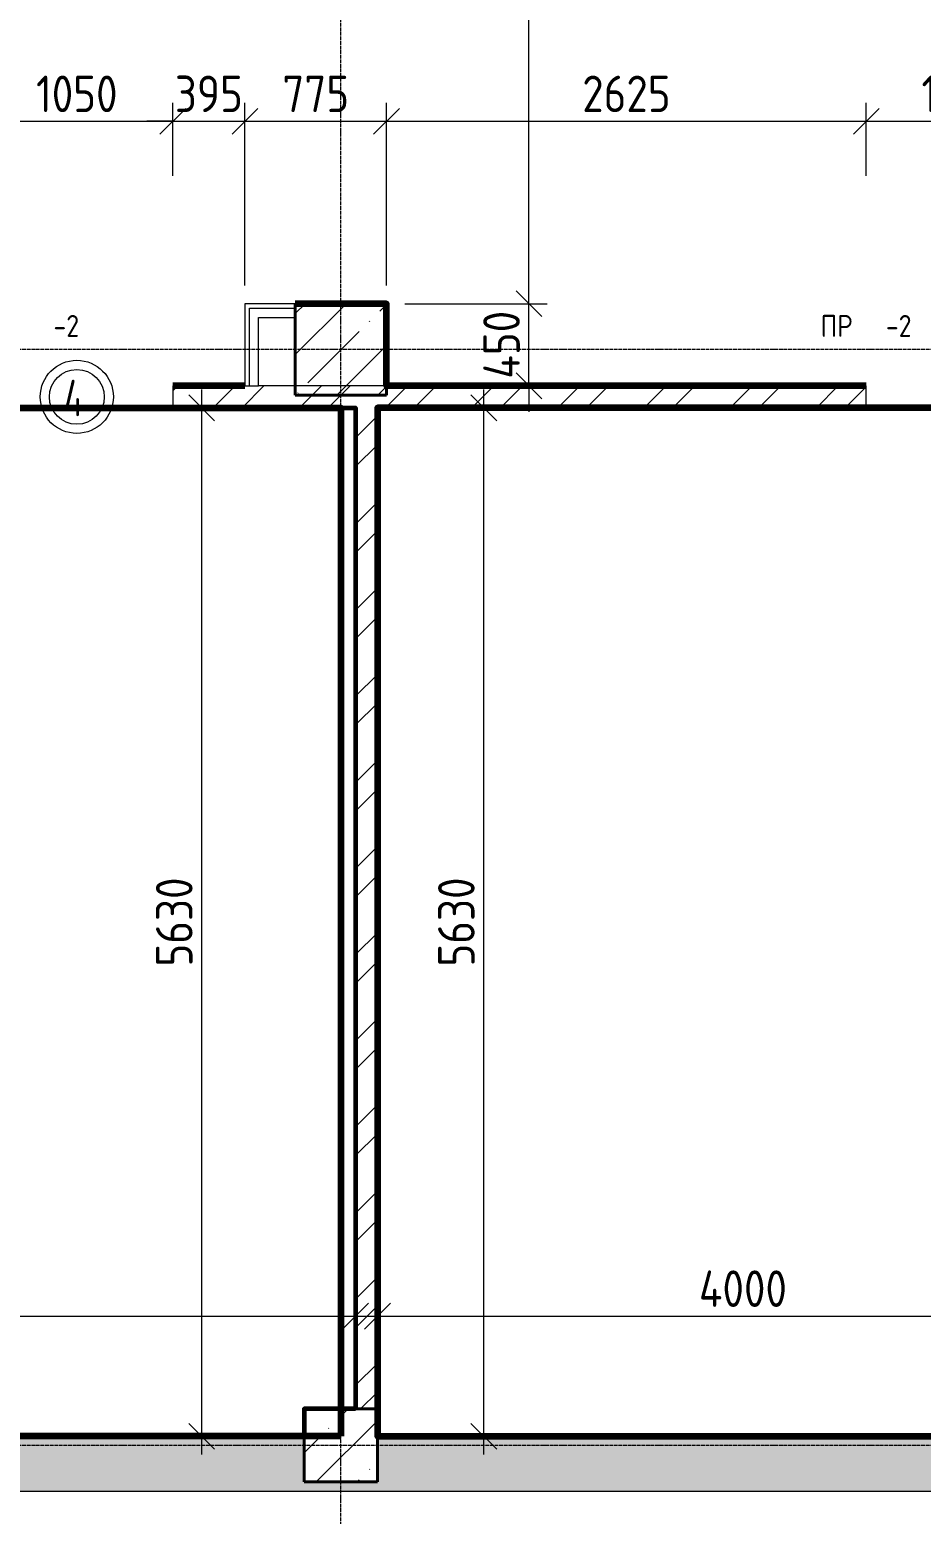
# Model space of a CAD drawing. Header units: millimetres. Extents: x -56773 to 221258, y -262288 to 26541.
# Drawn here: x 32097 to 36976, y -7372 to 755 of the extents above; entities that cross this region are included whole.
import ezdxf

# ---------------------------------------------------------------- set-up
doc = ezdxf.new("R2010")
doc.units = ezdxf.units.MM
doc.linetypes.add('ADSK_Линия сетки', pattern=[25, 20, -2.5, 0, -2.5])
for name, color, linetype, lineweight in [('3.1 Штукатурка для инвесторов', 5, 'Continuous', 60), ('3.2) Штук 4 вып Сентябрь', 162, 'Continuous', 120), ('4.3)Шпакл баз сент инв подв и 1 эт', 6, 'Continuous', 60), ('Марки', 7, 'Continuous', 20), ('Марки дверей', 7, 'Continuous', 20), ('Несущие колонны', 7, 'Continuous', 18), ('Оси', 7, 'Continuous', 9), ('Размеры', 7, 'Continuous', 9), ('Стены внутренние', 7, 'Continuous', 18), ('Стены штриховка', 7, 'Continuous', 9)]:
    doc.layers.add(name, color=color, linetype=linetype, lineweight=lineweight)
doc.styles.add('GOST Common_3', font='', dxfattribs={"width": 0.9, "height": 200})
doc.styles.add('GOST Common_9', font='', dxfattribs={"width": 0.9, "height": 120})
doc.styles.add('GOST Common_B', font='', dxfattribs={"width": 0.8, "height": 200})
doc.styles.get('GOST Common_3').set_extended_font_data('GOST Common')
doc.styles.get('GOST Common_9').set_extended_font_data('GOST Common')
doc.styles.get('GOST Common_B').set_extended_font_data('GOST Common', bold=True)
doc.dimstyles.new('ADSK_Основной_2_0', dxfattribs={"dimscale": 304.8, "dimtxt": 201.142999, "dimasz": 0.463911, "dimexe": 0.328084, "dimexo": 0.328084, "dimgap": 0.164042, "dimtad": 1, "dimdec": 3, "dimrnd": 0.001, "dimdsep": 46, "dimtxsty": 'GOST Common_3', "dimblk1": 'OBLIQUE', "dimblk2": 'OBLIQUE', "dimsah": 1, "dimcen": 0.09, "dimdle": 0.328084, "dimazin": 2, "dimtfac": 1, "dimtdec": 4, "dimtix": 1, "dimtmove": 0, "dimatfit": 3, "dimfxl": 1, "dimtvp": 1, "dimtolj": 1, "dimtzin": 0, "dimlwd": 20, "dimlwe": 20, "dimarcsym": 2})
doc.dimstyles.new('ADSK_Основной_2_0_2', dxfattribs={"dimscale": 304.8, "dimtxt": 201.142999, "dimasz": 0.463911, "dimexe": 0.328084, "dimexo": 0.328084, "dimgap": 0.164042, "dimtad": 1, "dimdec": 3, "dimrnd": 0.001, "dimdsep": 46, "dimtxsty": 'GOST Common_3', "dimblk1": 'OBLIQUE', "dimblk2": 'OBLIQUE', "dimsah": 1, "dimcen": 0.09, "dimdle": 0.328084, "dimazin": 2, "dimtfac": 1, "dimtdec": 4, "dimtix": 1, "dimtmove": 0, "dimatfit": 3, "dimfxl": 1, "dimtvp": 1, "dimtolj": 1, "dimtzin": 0, "dimlwd": 20, "dimlwe": 20, "dimarcsym": 2})
pattern_1 = [(45, (0, 0), (-224.5064, 224.5064), []), (45, (224.5, 0), (-224.5064, 224.5064), [396.875, -79.375, 3.353, -76.022])]
pattern_2 = [(45, (0, 0), (-235.7317, 235.7317), []), (45, (157.15, 0), (-235.7317, 235.7317), [])]

# ---------------------------------------------------------------- blocks, each defined once
blk = doc.blocks.new('ADSK_КолоннаЖБ_Прямоугольная - 400x400 мм-1809659-Кладочный план подвала')
at = {"layer": 'Несущие колонны', "lineweight": 40}
for p, q in [((-200, 200), (200, 200)), ((-200, -200), (-200, 200)), ((200, 200), (200, -200)), ((200, -200), (-200, -200))]:
    blk.add_line(p, q, dxfattribs=at)
blk = doc.blocks.new('ADSK_КолоннаЖБ_Прямоугольная - 500x500 мм-1807509-Кладочный план подвала')
at = {"layer": 'Несущие колонны', "lineweight": 40}
for p, q in [((-250, 250), (250, 250)), ((-250, -250), (-250, 250)), ((250, 250), (250, -250)), ((250, -250), (-250, -250))]:
    blk.add_line(p, q, dxfattribs=at)
blk = doc.blocks.new('М_двери1 - Марка экземпляра 2-3719212-Кладочный план подвала')
at = {"layer": 'Марки дверей'}
for radius in [2, 1.5]:
    blk.add_circle((0, 0), radius, dxfattribs=at)
blk = doc.blocks.new('_Oblique')
at = {"color": 0, "linetype": 'ByBlock', "lineweight": -2}
blk.add_line((-0.5, -0.5), (0.5, 0.5), dxfattribs=at)
blk = doc.blocks.new('DIMBLOCK282-Кладочный план подвала')
at = {"layer": 'Defpoints', "color": 0, "lineweight": 25, "transparency": 16777216}
for p in [(32880, 253.7), (31830, -145), (32880, -145)]:
    blk.add_point(p, dxfattribs=at)
at = {"layer": 'Размеры', "color": 0, "lineweight": 20, "transparency": 16777216}
for p, q in [((31830, -45), (31830, 353.7)), ((32880, -45), (32880, 353.7)), ((31730, 253.7), (32980, 253.7))]:
    blk.add_line(p, q, dxfattribs=at)
at = {"layer": 'Размеры', "color": 0, "lineweight": 20, "transparency": 16777216, "xscale": 141.4, "yscale": 141.4, "zscale": 141.4, "rotation": 180}
blk.add_blockref('_Oblique', (31830, 253.7), dxfattribs=at)
at = {"layer": 'Размеры', "color": 0, "lineweight": 20, "transparency": 16777216, "xscale": 141.4, "yscale": 141.4, "zscale": 141.4}
blk.add_blockref('_Oblique', (32880, 253.7), dxfattribs=at)
at = {"layer": 'Размеры', "color": 0, "lineweight": 9, "transparency": 16777216, "insert": (32355, 403.7), "char_height": 200, "width": 560.473, "attachment_point": 5, "style": 'GOST Common_3'}
blk.add_mtext('\\A1;1050', dxfattribs=at)
blk = doc.blocks.new('DIMBLOCK283-Кладочный план подвала')
at = {"layer": 'Defpoints', "color": 0, "lineweight": 25, "transparency": 16777216}
for p in [(33275, 253.7), (32880, -145), (33275, -745)]:
    blk.add_point(p, dxfattribs=at)
at = {"layer": 'Размеры', "color": 0, "lineweight": 20, "transparency": 16777216}
for p, q in [((32880, -45), (32880, 353.7)), ((33275, -645), (33275, 353.7)), ((32880, 253.7), (32738.6, 253.7)), ((32880, 253.7), (33275, 253.7)), ((33275, 253.7), (33416.4, 253.7))]:
    blk.add_line(p, q, dxfattribs=at)
at = {"layer": 'Размеры', "color": 0, "lineweight": 20, "transparency": 16777216, "xscale": 141.4, "yscale": 141.4, "zscale": 141.4}
blk.add_blockref('_Oblique', (32880, 253.7), dxfattribs=at)
at = {"layer": 'Размеры', "color": 0, "lineweight": 20, "transparency": 16777216, "xscale": 141.4, "yscale": 141.4, "zscale": 141.4, "rotation": 180}
blk.add_blockref('_Oblique', (33275, 253.7), dxfattribs=at)
at = {"layer": 'Размеры', "color": 0, "lineweight": 9, "transparency": 16777216, "insert": (33077.5, 403.7), "char_height": 200, "width": 454.106, "attachment_point": 5, "style": 'GOST Common_3'}
blk.add_mtext('\\A1;395', dxfattribs=at)
blk = doc.blocks.new('DIMBLOCK284-Кладочный план подвала')
at = {"layer": 'Defpoints', "color": 0, "lineweight": 25, "transparency": 16777216}
for p in [(34050, 253.7), (33275, -745), (34050, -745)]:
    blk.add_point(p, dxfattribs=at)
at = {"layer": 'Размеры', "color": 0, "lineweight": 20, "transparency": 16777216}
for p, q in [((33275, -645), (33275, 353.7)), ((34050, -645), (34050, 353.7)), ((33175, 253.7), (34150, 253.7))]:
    blk.add_line(p, q, dxfattribs=at)
at = {"layer": 'Размеры', "color": 0, "lineweight": 20, "transparency": 16777216, "xscale": 141.4, "yscale": 141.4, "zscale": 141.4, "rotation": 180}
blk.add_blockref('_Oblique', (33275, 253.7), dxfattribs=at)
at = {"layer": 'Размеры', "color": 0, "lineweight": 20, "transparency": 16777216, "xscale": 141.4, "yscale": 141.4, "zscale": 141.4}
blk.add_blockref('_Oblique', (34050, 253.7), dxfattribs=at)
at = {"layer": 'Размеры', "color": 0, "lineweight": 9, "transparency": 16777216, "insert": (33662.5, 403.7), "char_height": 200, "width": 454.106, "attachment_point": 5, "style": 'GOST Common_3'}
blk.add_mtext('\\A1;775', dxfattribs=at)
blk = doc.blocks.new('DIMBLOCK285-Кладочный план подвала')
at = {"layer": 'Defpoints', "color": 0, "lineweight": 25, "transparency": 16777216}
for p in [(36675, 253.7), (36675, -145), (34050, -745)]:
    blk.add_point(p, dxfattribs=at)
at = {"layer": 'Размеры', "color": 0, "lineweight": 20, "transparency": 16777216}
for p, q in [((34050, -645), (34050, 353.7)), ((36675, -45), (36675, 353.7)), ((33950, 253.7), (36775, 253.7))]:
    blk.add_line(p, q, dxfattribs=at)
at = {"layer": 'Размеры', "color": 0, "lineweight": 20, "transparency": 16777216, "xscale": 141.4, "yscale": 141.4, "zscale": 141.4, "rotation": 180}
blk.add_blockref('_Oblique', (34050, 253.7), dxfattribs=at)
at = {"layer": 'Размеры', "color": 0, "lineweight": 20, "transparency": 16777216, "xscale": 141.4, "yscale": 141.4, "zscale": 141.4}
blk.add_blockref('_Oblique', (36675, 253.7), dxfattribs=at)
at = {"layer": 'Размеры', "color": 0, "lineweight": 9, "transparency": 16777216, "insert": (35362.5, 403.7), "char_height": 200, "width": 605.475, "attachment_point": 5, "style": 'GOST Common_3'}
blk.add_mtext('\\A1;2625', dxfattribs=at)
blk = doc.blocks.new('DIMBLOCK286-Кладочный план подвала')
at = {"layer": 'Defpoints', "color": 0, "lineweight": 25, "transparency": 16777216}
for p in [(37725, 253.7), (36675, -145), (37725, -145)]:
    blk.add_point(p, dxfattribs=at)
at = {"layer": 'Размеры', "color": 0, "lineweight": 20, "transparency": 16777216}
for p, q in [((36675, -45), (36675, 353.7)), ((37725, -45), (37725, 353.7)), ((36575, 253.7), (37825, 253.7))]:
    blk.add_line(p, q, dxfattribs=at)
at = {"layer": 'Размеры', "color": 0, "lineweight": 20, "transparency": 16777216, "xscale": 141.4, "yscale": 141.4, "zscale": 141.4, "rotation": 180}
blk.add_blockref('_Oblique', (36675, 253.7), dxfattribs=at)
at = {"layer": 'Размеры', "color": 0, "lineweight": 20, "transparency": 16777216, "xscale": 141.4, "yscale": 141.4, "zscale": 141.4}
blk.add_blockref('_Oblique', (37725, 253.7), dxfattribs=at)
at = {"layer": 'Размеры', "color": 0, "lineweight": 9, "transparency": 16777216, "insert": (37200, 403.7), "char_height": 200, "width": 560.473, "attachment_point": 5, "style": 'GOST Common_3'}
blk.add_mtext('\\A1;1050', dxfattribs=at)
blk = doc.blocks.new('DIMBLOCK387-Кладочный план подвала')
at = {"layer": 'Defpoints', "color": 0, "lineweight": 25, "transparency": 16777216}
for p in [(28000, -6187.2), (33880, -6187.2), (33880, -6287.2)]:
    blk.add_point(p, dxfattribs=at)
at = {"layer": 'Размеры', "color": 0, "lineweight": 20, "transparency": 16777216}
for p, q in [((27900, -6287.2), (33980, -6287.2)), ((28000, -6287.2), (28000, -6387.2)), ((33880, -6287.2), (33880, -6387.2))]:
    blk.add_line(p, q, dxfattribs=at)
at = {"layer": 'Размеры', "color": 0, "lineweight": 20, "transparency": 16777216, "xscale": 141.4, "yscale": 141.4, "zscale": 141.4, "rotation": 180}
blk.add_blockref('_Oblique', (28000, -6287.2), dxfattribs=at)
at = {"layer": 'Размеры', "color": 0, "lineweight": 20, "transparency": 16777216, "xscale": 141.4, "yscale": 141.4, "zscale": 141.4}
blk.add_blockref('_Oblique', (33880, -6287.2), dxfattribs=at)
at = {"layer": 'Размеры', "color": 0, "lineweight": 9, "transparency": 16777216, "insert": (30940, -6137.2), "char_height": 200, "width": 605.475, "attachment_point": 5, "style": 'GOST Common_3'}
blk.add_mtext('\\A1;5880', dxfattribs=at)
blk = doc.blocks.new('DIMBLOCK388-Кладочный план подвала')
at = {"layer": 'Defpoints', "color": 0, "lineweight": 25, "transparency": 16777216}
for p in [(32938.3, -1315), (33038.3, -1315), (32938.3, -6945)]:
    blk.add_point(p, dxfattribs=at)
at = {"layer": 'Размеры', "color": 0, "lineweight": 20, "transparency": 16777216}
for p, q in [((33038.3, -7045), (33038.3, -1215)), ((33038.3, -1315), (33138.3, -1315)), ((33038.3, -6945), (33138.3, -6945))]:
    blk.add_line(p, q, dxfattribs=at)
at = {"layer": 'Размеры', "color": 0, "lineweight": 20, "transparency": 16777216, "xscale": 141.4, "yscale": 141.4, "zscale": 141.4}
for p, rotation in [((33038.3, -1315), 90), ((33038.3, -6945), 270)]:
    blk.add_blockref('_Oblique', p, dxfattribs=dict(at, rotation=rotation))
at = {"layer": 'Размеры', "color": 0, "lineweight": 9, "transparency": 16777216, "insert": (32888.3, -4130), "char_height": 200, "width": 605.475, "attachment_point": 5, "rotation": 90, "style": 'GOST Common_3'}
blk.add_mtext('\\A1;5630', dxfattribs=at)
blk = doc.blocks.new('DIMBLOCK389-Кладочный план подвала')
at = {"layer": 'Defpoints', "color": 0, "lineweight": 25, "transparency": 16777216}
for p in [(34000, -6187.2), (38000, -6187.2), (38000, -6287.2)]:
    blk.add_point(p, dxfattribs=at)
at = {"layer": 'Размеры', "color": 0, "lineweight": 20, "transparency": 16777216}
for p, q in [((33900, -6287.2), (38100, -6287.2)), ((34000, -6287.2), (34000, -6387.2)), ((38000, -6287.2), (38000, -6387.2))]:
    blk.add_line(p, q, dxfattribs=at)
at = {"layer": 'Размеры', "color": 0, "lineweight": 20, "transparency": 16777216, "xscale": 141.4, "yscale": 141.4, "zscale": 141.4, "rotation": 180}
blk.add_blockref('_Oblique', (34000, -6287.2), dxfattribs=at)
at = {"layer": 'Размеры', "color": 0, "lineweight": 20, "transparency": 16777216, "xscale": 141.4, "yscale": 141.4, "zscale": 141.4}
blk.add_blockref('_Oblique', (38000, -6287.2), dxfattribs=at)
at = {"layer": 'Размеры', "color": 0, "lineweight": 9, "transparency": 16777216, "insert": (36000, -6137.2), "char_height": 200, "width": 625.93, "attachment_point": 5, "style": 'GOST Common_3'}
blk.add_mtext('\\A1;4000', dxfattribs=at)
blk = doc.blocks.new('DIMBLOCK390-Кладочный план подвала')
at = {"layer": 'Defpoints', "color": 0, "lineweight": 25, "transparency": 16777216}
for p in [(34481.9, -1315), (34581.9, -1315), (34481.9, -6945)]:
    blk.add_point(p, dxfattribs=at)
at = {"layer": 'Размеры', "color": 0, "lineweight": 20, "transparency": 16777216}
for p, q in [((34581.9, -7045), (34581.9, -1215)), ((34581.9, -1315), (34681.9, -1315)), ((34581.9, -6945), (34681.9, -6945))]:
    blk.add_line(p, q, dxfattribs=at)
at = {"layer": 'Размеры', "color": 0, "lineweight": 20, "transparency": 16777216, "xscale": 141.4, "yscale": 141.4, "zscale": 141.4}
for p, rotation in [((34581.9, -1315), 90), ((34581.9, -6945), 270)]:
    blk.add_blockref('_Oblique', p, dxfattribs=dict(at, rotation=rotation))
at = {"layer": 'Размеры', "color": 0, "lineweight": 9, "transparency": 16777216, "insert": (34431.9, -4130), "char_height": 200, "width": 605.475, "attachment_point": 5, "rotation": 90, "style": 'GOST Common_3'}
blk.add_mtext('\\A1;5630', dxfattribs=at)
blk = doc.blocks.new('DIMBLOCK510-Кладочный план подвала')
at = {"layer": 'Defpoints', "color": 0, "lineweight": 25, "transparency": 16777216}
for p in [(34050, -745), (34829.3, -745), (34729.3, -1195)]:
    blk.add_point(p, dxfattribs=at)
at = {"layer": 'Размеры', "color": 0, "lineweight": 20, "transparency": 16777216}
for p, q in [((34829.3, -745), (34829.3, -603.6)), ((34150, -745), (34929.3, -745)), ((34829.3, -1195), (34829.3, -745)), ((34829.3, -1195), (34929.3, -1195)), ((34829.3, -1195), (34829.3, -1336.4))]:
    blk.add_line(p, q, dxfattribs=at)
at = {"layer": 'Размеры', "color": 0, "lineweight": 20, "transparency": 16777216, "xscale": 141.4, "yscale": 141.4, "zscale": 141.4}
for p, rotation in [((34829.3, -745), 270), ((34829.3, -1195), 90)]:
    blk.add_blockref('_Oblique', p, dxfattribs=dict(at, rotation=rotation))
at = {"layer": 'Размеры', "color": 0, "lineweight": 9, "transparency": 16777216, "insert": (34679.3, -970), "char_height": 200, "width": 474.561, "attachment_point": 5, "rotation": 90, "style": 'GOST Common_3'}
blk.add_mtext('\\A1;450', dxfattribs=at)
blk = doc.blocks.new('DIMBLOCK511-Кладочный план подвала')
at = {"layer": 'Defpoints', "color": 0, "lineweight": 25, "transparency": 16777216}
for p in [(34400, 2880), (34829.3, 2880), (34050, -745)]:
    blk.add_point(p, dxfattribs=at)
at = {"layer": 'Размеры', "color": 0, "lineweight": 20, "transparency": 16777216}
for p, q in [((34829.3, -845), (34829.3, 2980)), ((34500, 2880), (34929.3, 2880)), ((34150, -745), (34929.3, -745))]:
    blk.add_line(p, q, dxfattribs=at)
at = {"layer": 'Размеры', "color": 0, "lineweight": 20, "transparency": 16777216, "xscale": 141.4, "yscale": 141.4, "zscale": 141.4}
for p, rotation in [((34829.3, 2880), 90), ((34829.3, -745), 270)]:
    blk.add_blockref('_Oblique', p, dxfattribs=dict(at, rotation=rotation))
at = {"layer": 'Размеры', "color": 0, "lineweight": 9, "transparency": 16777216, "insert": (34679.3, 1067.5), "char_height": 200, "width": 605.475, "attachment_point": 5, "rotation": 90, "style": 'GOST Common_3'}
blk.add_mtext('\\A1;3625', dxfattribs=at)

msp = doc.modelspace()

# ---------------------------------------------------------------- hatches: boundary and pattern name
at = {"layer": 'Несущие колонны', "lineweight": 9}
h = msp.add_hatch(dxfattribs=at)
h.set_pattern_fill('FP_3', color=256, style=0, pattern_type=2)
h.set_pattern_definition(pattern_1)
h.paths.add_polyline_path([(34050, -1245.031), (34050, -745.031), (33550, -745.031), (33550, -1245.031)])
h = msp.add_hatch(dxfattribs=at)
h.set_pattern_fill('FP_3', color=256, style=0, pattern_type=2)
h.set_pattern_definition(pattern_1)
h.paths.add_polyline_path([(33600, -7195.031), (34000, -7195.031), (34000, -6795.031), (33600, -6795.031), (33600, -6945.031)])
at = {"layer": 'Стены внутренние', "lineweight": 9}
h = msp.add_hatch(dxfattribs=at)
h.set_pattern_fill('FP_2', color=256, style=0, pattern_type=2)
h.set_pattern_definition(pattern_2)
h.paths.add_polyline_path([(61550, -1315.031), (61550, -1245.031), (61350, -1245.031), (61350, -1195.031), (61175, -1195.031), (61175, -1315.031)])
h.paths.add_polyline_path([(60125, -1315.031), (60125, -1195.031), (55850, -1195.031), (55850, -1245.031), (55350, -1245.031), (55350, -1195.031), (52020, -1195.031), (52020, -1315.031), (58221.4367, -1315.031)])
h.paths.add_polyline_path([(49850, -1315.031), (50470, -1315.031), (50470, -1195.031), (49850, -1195.031), (49850, -1245.031), (49350, -1245.031), (49350, -1195.031), (47800, -1195.031), (47800, -1315.031), (49620, -1315.031)])
h.paths.add_polyline_path([(46750, -1315.031), (46750, -1195.031), (45475, -1195.031), (45475, -1315.031), (45720, -1315.031)])
h.paths.add_polyline_path([(44275, -1315.031), (44275, -1195.031), (41455, -1195.031), (41455, -1315.031), (42400, -1315.031)])
h.paths.add_polyline_path([(40255, -1315.031), (40255, -1195.031), (37725, -1195.031), (37725, -1315.031), (38295, -1315.031)])
h.paths.add_polyline_path([(36478.0028, -1315.031), (36675, -1315.031), (36675, -1195.031), (32880, -1195.031), (32880, -1315.031), (34000, -1315.031)])
h.paths.add_polyline_path([(31830, -1315.031), (31830, -1195.031), (28050, -1195.031), (28050, -1245.031), (28000, -1245.031), (28000, -1315.031), (31042.1443, -1315.031)])
h = msp.add_hatch(dxfattribs=at)
h.set_pattern_fill('FP_2', color=256, style=0, pattern_type=2)
h.set_pattern_definition(pattern_2)
h.paths.add_polyline_path([(34000, -6795.031), (34000, -1315.031), (33880, -1315.031), (33880, -6795.031)])
h = msp.add_hatch(dxfattribs=at)
h.set_pattern_fill('FP_3', color=256, style=0, pattern_type=2)
h.set_pattern_definition(pattern_1)
h.paths.add_polyline_path([(61550, -7245.031), (61550, -6945.031), (49800, -6945.031), (49800, -7195.031), (49400, -7195.031), (49400, -6945.031), (34000, -6945.031), (34000, -7195.031), (33600, -7195.031), (33600, -6945.031), (28000, -6945.031), (28000, -7195.031), (27600, -7195.031), (27600, -6945.031), (22000, -6945.031), (22000, -7195.031), (21600, -7195.031), (21600, -6945.031), (9000, -6945.031), (9000, -7195.031), (8600, -7195.031), (8600, -6945.031), (3000, -6945.031), (3000, -7195.031), (2600, -7195.031), (2600, -6945.031), (-13400, -6945.031), (-13400, -7195.031), (-13800, -7195.031), (-13800, -6945.031), (-19400, -6945.031), (-19400, -7195.031), (-19550, -7195.031), (-19550, -7245.031), (52785.5782, -7245.031)])

# ---------------------------------------------------------------- linework, layer by layer
at = {"layer": '3.1 Штукатурка для инвесторов'}
for points in [[(36675, -1195.031), (34050, -1195.031), (34050, -745.031), (33550, -745.031)], [(33275, -1195.031), (32918.322, -1195.031)], [(32880, -1315.031), (33880, -1315.031), (33880, -6795.031)], [(36675, -1315.031), (34000, -1315.031), (34000, -6945.031)], [(33880, -6795.031), (33600, -6795.031), (33600, -6945.031), (28000, -6945.031)], [(38000, -6945.031), (34000, -6945.031)]]:
    msp.add_lwpolyline(points, dxfattribs=at)
at = {"layer": '3.2) Штук 4 вып Сентябрь'}
for points in [[(36675, -1195.031), (34050, -1195.031), (34050, -745.031), (33550, -745.031)], [(33275, -1195.031), (32880, -1195.031)]]:
    msp.add_lwpolyline(points, dxfattribs=at)
for points in [[(33800, -6945.031), (28000, -6945.031), (28000, -1315.031), (33800, -1315.031)], [(38000, -1315.031), (34000, -1315.031), (34000, -6945.031), (38000, -6945.031)]]:
    msp.add_lwpolyline(points, close=True, dxfattribs=at)
at = {"layer": '4.3)Шпакл баз сент инв подв и 1 эт'}
for points in [[(36675, -1195.031), (34050, -1195.031), (34050, -745.031), (33550, -745.031)], [(33275, -1195.031), (32880, -1195.031)]]:
    msp.add_lwpolyline(points, dxfattribs=at)
msp.add_lwpolyline([(38000, -1315.031), (34000, -1315.031), (34000, -6945.031), (38000, -6945.031)], close=True, dxfattribs=at)
at = {"layer": 'Несущие колонны', "lineweight": 9}
for p, q in [((34050, -745.031), (33550, -745.031)), ((33550, -745.031), (33550, -1245.031)), ((34050, -1245.031), (34050, -745.031)), ((33550, -1245.031), (34050, -1245.031)), ((33880, -6795.031), (33600, -6795.031)), ((33600, -6795.031), (33600, -6945.031)), ((34000, -6795.031), (33880, -6795.031)), ((34000, -6945.031), (34000, -6795.031))]:
    msp.add_line(p, q, dxfattribs=at)
at = {"layer": 'Оси', "linetype": 'ADSK_Линия сетки', "lineweight": 5}
for p, q in [((33800, -10973.8823), (33800, 10027.4451)), ((62221.372, -995.031), (-25240.0967, -995.031)), ((62221.372, -6995.031), (-25240.0967, -6995.031))]:
    msp.add_line(p, q, dxfattribs=at)
at = {"layer": 'Стены внутренние', "lineweight": 5}
for p, q in [((33550, -745.031), (33275, -745.031)), ((33275, -745.031), (33275, -1195.031)), ((33550, -820.031), (33550, -745.031)), ((33350, -820.031), (33550, -820.031)), ((33350, -1195.031), (33350, -820.031)), ((33275, -1195.031), (32880, -1195.031)), ((32880, -1195.031), (32880, -1315.031)), ((36675, -1195.031), (33350, -1195.031)), ((36675, -1315.031), (36675, -1195.031)), ((32880, -1315.031), (33880, -1315.031)), ((33880, -1315.031), (33880, -6795.031)), ((34000, -1315.031), (36675, -1315.031)), ((34000, -6795.031), (34000, -1315.031)), ((33880, -6795.031), (34000, -6795.031)), ((33600, -6945.031), (28000, -6945.031)), ((38000, -6945.031), (34000, -6945.031)), ((-19850, -7245.031), (61850, -7245.031))]:
    msp.add_line(p, q, dxfattribs=at)
at = {"layer": 'Стены штриховка', "lineweight": 9}
for p, q in [((33300, -770.031), (33550, -770.031)), ((33300, -1195.031), (33300, -770.031)), ((33275, -1195.031), (33350, -1195.031))]:
    msp.add_line(p, q, dxfattribs=at)

# ---------------------------------------------------------------- block references
at = {"layer": 'Марки дверей', "xscale": 99.99999999999993, "yscale": 99.99999999999993, "zscale": 99.99999999999993}
msp.add_blockref('М_двери1 - Марка экземпляра 2-3719212-Кладочный план подвала', (32355, -1255.031), dxfattribs=at)
at = {"layer": 'Несущие колонны', "lineweight": 40, "rotation": 89.9999999999999}
for name, p in [('ADSK_КолоннаЖБ_Прямоугольная - 500x500 мм-1807509-Кладочный план подвала', (33800, -995.031)), ('ADSK_КолоннаЖБ_Прямоугольная - 400x400 мм-1809659-Кладочный план подвала', (33800, -6995.031))]:
    msp.add_blockref(name, p, dxfattribs=at)

# ---------------------------------------------------------------- texts
at = {"layer": 'Марки', "lineweight": 9, "char_height": 120, "attachment_point": 1, "style": 'GOST Common_9'}
for s, insert, width in [('-2', (32227.2875, -806.7186), 389.620125), ('ПР', (36425.032, -806.7186), 432.91125), ('-2', (36782.2195, -806.7186), 389.620125)]:
    msp.add_mtext(s, dxfattribs=dict(at, insert=insert, width=width))
at = {"layer": 'Марки дверей', "lineweight": 5, "insert": (32282.9426, -1161.3721), "char_height": 200, "width": 166.751, "attachment_point": 1, "style": 'GOST Common_B'}
msp.add_mtext('\\fGOST Common|b1|i0|c204|p34|;\\W.8;4', dxfattribs=at)

# ---------------------------------------------------------------- dimensions: what is measured, and where the dimension line sits
at = {"layer": 'Размеры', "lineweight": 9}
for base, p1, p2, override, picture, middle in [((34829.3053, 2879.969), (34050, -745.031), (34400, 2879.969), {"dimpost": '<>', "dimfxl": 3641.857356}, 'DIMBLOCK511-Кладочный план подвала', (34679.3053, 1067.469)), ((34829.3053, -745.031), (34729.3204, -1195.031), (34050, -745.031), {"dimpost": '<>', "dimfxl": 814.847382}, 'DIMBLOCK510-Кладочный план подвала', (34679.3053, -970.031)), ((33038.322, -1315.031), (32938.3371, -6945.031), (32938.3371, -1315.031), {"dimpost": '<>', "dimfxl": 5630}, 'DIMBLOCK388-Кладочный план подвала', (32888.322, -4130.031)), ((34581.8858, -1315.031), (34481.9009, -6945.031), (34481.9009, -1315.031), {"dimpost": '<>', "dimfxl": 5630}, 'DIMBLOCK390-Кладочный план подвала', (34431.8858, -4130.031))]:
    dim = msp.add_linear_dim(base=base, p1=p1, p2=p2, angle=90, dimstyle='ADSK_Основной_2_0_2', override=override, dxfattribs=at)
    dim.commit()
    dim.dimension.update_dxf_attribs({"geometry": picture, "text_midpoint": middle})
for base, p1, p2, dimstyle, override, picture, middle in [((32880, 253.7444), (31830, -145.031), (32880, -145.031), 'ADSK_Основной_2_0', {"dimpost": '<>', "dimfxl": 1050}, 'DIMBLOCK282-Кладочный план подвала', (32355, 403.7444)), ((33275, 253.7444), (32880, -145.031), (33275, -745.031), 'ADSK_Основной_2_0', {"dimpost": '<>', "dimfxl": 718.348801}, 'DIMBLOCK283-Кладочный план подвала', (33077.5, 403.7444)), ((34050, 253.7444), (33275, -745.031), (34050, -745.031), 'ADSK_Основной_2_0', {"dimpost": '<>', "dimfxl": 775}, 'DIMBLOCK284-Кладочный план подвала', (33662.5, 403.7444)), ((36675, 253.7444), (34050, -745.031), (36675, -145.031), 'ADSK_Основной_2_0', {"dimpost": '<>', "dimfxl": 2692.698461}, 'DIMBLOCK285-Кладочный план подвала', (35362.5, 403.7444)), ((37725, 253.7444), (36675, -145.031), (37725, -145.031), 'ADSK_Основной_2_0', {"dimpost": '<>', "dimfxl": 1050}, 'DIMBLOCK286-Кладочный план подвала', (37200, 403.7444)), ((33880, -6287.1756), (28000, -6187.1907), (33880, -6187.1907), 'ADSK_Основной_2_0_2', {"dimpost": '<>', "dimfxl": 5880}, 'DIMBLOCK387-Кладочный план подвала', (30940, -6137.1756)), ((38000, -6287.1756), (34000, -6187.1907), (38000, -6187.1907), 'ADSK_Основной_2_0_2', {"dimpost": '<>', "dimfxl": 4000}, 'DIMBLOCK389-Кладочный план подвала', (36000, -6137.1756))]:
    dim = msp.add_linear_dim(base=base, p1=p1, p2=p2, dimstyle=dimstyle, override=override, dxfattribs=at)
    dim.commit()
    dim.dimension.update_dxf_attribs({"geometry": picture, "text_midpoint": middle})

doc.saveas('drawing.dxf')
